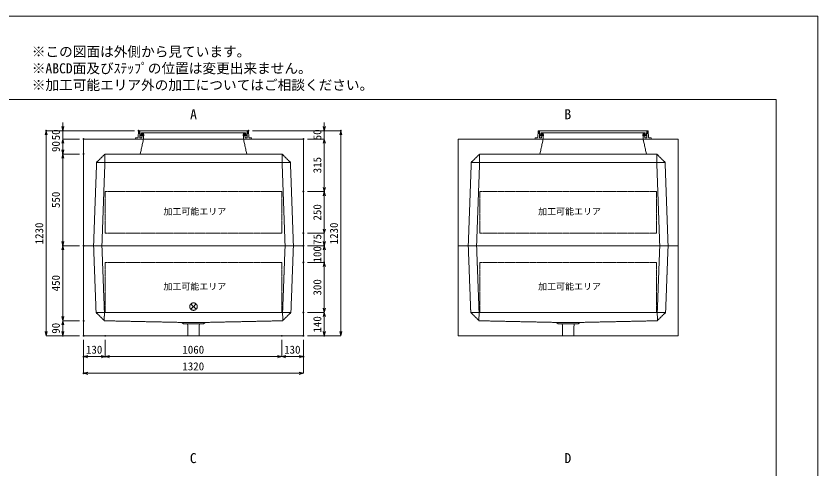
# Model space of a CAD drawing. Units: millimetres, scale not verified. Extents: x -3712 to 3712, y -2625 to 2625.
# Drawn here: x -1103 to 3712, y -91 to 2625 of the extents above; entities that cross this region are included whole.
import ezdxf
from ezdxf.enums import TextEntityAlignment as Align

# ---------------------------------------------------------------- set-up
doc = ezdxf.new("R2010")
doc.units = ezdxf.units.MM
doc.header["$LTSCALE"] = 10
doc.header["$PDMODE"] = 32
doc.header["$PDSIZE"] = 5
doc.linetypes.add('LONG_DASHED1', pattern=[7, 6, -1])
doc.linetypes.add('LONG_DOUBLE_CHAIN', pattern=[21.8, 18, -1, 0.6, -0.6, 0.6, -1])
for name, color, linetype, lineweight in [('0-0_D-TTL', 7, 'Continuous', 9), ('0-1_Defpoints', 7, 'Continuous', 9), ('0-3_D-TTL-TXT', 7, 'Continuous', 9), ('0-4_D-STR-TXT', 7, 'Continuous', 9), ('0-5_D-STR-DIM', 3, 'Continuous', 9), ('0-6_0', 7, 'Continuous', 9), ('0-7_D-STR', 7, 'LONG_DASHED1', 9), ('0-9_D-STR-STR5', 1, 'LONG_DOUBLE_CHAIN', 9), ('0-A_D-STR-STR4', 134, 'Continuous', 9)]:
    doc.layers.add(name, color=color, linetype=linetype, lineweight=lineweight)
doc.styles.add('ＭＳ ゴシック', font='')
doc.styles.get('ＭＳ ゴシック').set_extended_font_data('MS Gothic')

# ---------------------------------------------------------------- blocks, each defined once
blk = doc.blocks.new('A$C4DE05FD1')
at = {"layer": '0-0_D-TTL', "color": 134}
for p, q in [((2000, 38000), (57400, 38000)), ((57400, 38000), (57400, 2000))]:
    blk.add_line(p, q, dxfattribs=at)
at = {"layer": '0-1_Defpoints', "color": 134}
for p, q in [((0, 42000), (59400, 42000)), ((59400, 42000), (59400, 0))]:
    blk.add_line(p, q, dxfattribs=at)
at = {"layer": '0-3_D-TTL-TXT', "style": 'ＭＳ ゴシック'}
for s, p in [('※この図面は外側から見ています。', (21630.46, 39907.83)), ('※ABCD面及びｽﾃｯﾌﾟの位置は変更出来ません。', (21630.46, 39107.83)), ('※加工可能エリア外の加工についてはご相談ください。', (21630.46, 38307.83))]:
    blk.add_text(s, height=481.1, dxfattribs=at).set_placement(p, align=Align.BOTTOM_LEFT)
blk = doc.blocks.new('_Open30')
at = {"layer": '0-6_0'}
blk.add_line((0, 0), (-10, 0), dxfattribs=at)
blk.add_lwpolyline([(-10, 2.679), (0, 0), (-10, -2.679)], dxfattribs=at)
blk = doc.blocks.new('A$C31CA379A')
at = {"layer": '0-4_D-STR-TXT', "style": 'ＭＳ ゴシック'}
for s, p in [('A', (-162.94, -1095.26)), ('B', (17819.31, -1095.26)), ('C', (-175.69, -17595.27)), ('D', (17819.31, -17595.27))]:
    blk.add_text(s, height=481.1, dxfattribs=at).set_placement(p, align=Align.BOTTOM_LEFT)
blk = doc.blocks.new('A$C11247C4C')
at = {"layer": '0-7_D-STR', "linetype": 'Continuous'}
for p, q in [((-6600, 0), (6600, 0)), ((-6600, -5400), (-6600, 0)), ((6600, -5400), (6600, 0)), ((-6600, -5400), (6600, -5400))]:
    blk.add_line(p, q, dxfattribs=at)
at = {"layer": '0-7_D-STR'}
for p, q in [((-6000, 0), (-5850, -4000)), ((-5500, 0), (-5350, -4000)), ((5500, 0), (5350, -4000)), ((6000, 0), (5850, -4000)), ((-5350, -4500), (-5850, -4000)), ((5850, -4000), (-5850, -4000)), ((-5360.7, -4499.8), (-5350, -4000)), ((5350, -4500), (5850, -4000)), ((5360.7, -4499.8), (5350, -4000)), ((-5350, -4500), (-700, -4600)), ((-600, -4690), (-700, -4600)), ((700, -4600), (-700, -4600)), ((600, -4690), (-600, -4690)), ((-329.8, -5400), (-352.5, -4690)), ((329.8, -5400), (352.5, -4690)), ((600, -4690), (700, -4600)), ((5350, -4500), (700, -4600))]:
    blk.add_line(p, q, dxfattribs=at)
at = {"layer": '0-9_D-STR-STR5'}
for p, q in [((-5300, -1000), (-5300, -4000)), ((5300, -1000), (-5300, -1000)), ((5300, -1000), (5300, -4000)), ((5300, -4000), (-5300, -4000))]:
    blk.add_line(p, q, dxfattribs=at)
blk = doc.blocks.new('A$C43AE1563')
at = {"layer": '0-7_D-STR', "linetype": 'Continuous'}
for p, q in [((-6600, 6400), (-6600, 0)), ((-6600, 0), (6600, 0))]:
    blk.add_line(p, q, dxfattribs=at)
at = {"layer": '0-7_D-STR'}
for p, q in [((-1500, 6400), (-1700, 5500)), ((4500, 6400), (4700, 5500)), ((-5820, 5000), (-5320, 5500)), ((5320, 5500), (-5320, 5500)), ((-5320, 5000), (-5320, 5500)), ((5820, 5000), (5320, 5500)), ((5320, 5000), (5320, 5500)), ((-5820, 5000), (-6000, 0)), ((5820, 5000), (-5820, 5000)), ((-5320, 5000), (-5500, 0)), ((5320, 5000), (5500, 0)), ((5820, 5000), (6000, 0))]:
    blk.add_line(p, q, dxfattribs=at)
at = {"layer": '0-7_D-STR', "linetype": 'Continuous'}
blk.add_lwpolyline([(-6600, 6400), (6600, 6400), (6600, 0)], dxfattribs=at)
at = {"layer": '0-9_D-STR-STR5'}
for p, q in [((-5300, 3250), (-5300, 750)), ((5300, 3250), (-5300, 3250))]:
    blk.add_line(p, q, dxfattribs=at)
blk.add_lwpolyline([(5300, 3250), (5300, 750), (-5300, 750)], dxfattribs=at)
blk = doc.blocks.new('A$C07367F03')
at = {"layer": '0-7_D-STR', "linetype": 'Continuous'}
for p, q in [((-6600, 6400), (-6600, 0)), ((-6600, 0), (6600, 0))]:
    blk.add_line(p, q, dxfattribs=at)
at = {"layer": '0-7_D-STR'}
for p, q in [((-3000, 6400), (-3200, 5500)), ((3000, 6400), (3200, 5500)), ((-5820, 5000), (-5320, 5500)), ((5320, 5500), (-5320, 5500)), ((-5320, 5000), (-5320, 5500)), ((5820, 5000), (5320, 5500)), ((5320, 5000), (5320, 5500)), ((-5820, 5000), (-6000, 0)), ((5820, 5000), (-5820, 5000)), ((-5320, 5000), (-5500, 0)), ((5320, 5000), (5500, 0)), ((5820, 5000), (6000, 0))]:
    blk.add_line(p, q, dxfattribs=at)
at = {"layer": '0-7_D-STR', "linetype": 'Continuous'}
blk.add_lwpolyline([(-6600, 6400), (6600, 6400), (6600, 0)], dxfattribs=at)
at = {"layer": '0-9_D-STR-STR5'}
for p, q in [((-5300, 3250), (-5300, 750)), ((5300, 3250), (-5300, 3250))]:
    blk.add_line(p, q, dxfattribs=at)
blk.add_lwpolyline([(5300, 3250), (5300, 750), (-5300, 750)], dxfattribs=at)
blk = doc.blocks.new('A$C284D0AE2')
at = {"layer": '0-A_D-STR-STR4'}
for p, q in [((-3300, 500), (-3327.8, 98.6)), ((-3250, 500), (-3300, 500)), ((-3221.3, 98.6), (-3250, 500)), ((-3225, 500), (-3225, 370)), ((-3490, 80), (-3500, 0)), ((-3500, 0), (3500, 0)), ((-3347.8, 80), (-3490, 80)), ((-3225, 370), (-3219.2, 370)), ((-3209.2, 360.9), (-3195, 200)), ((-3117.8, 80), (-3201.4, 80)), ((-3195, 200), (-3145, 200)), ((-3145, 200), (-3115, 370)), ((-3115, 370), (3115, 370)), ((-3090, 370), (-3106.2, 200.7)), ((-3106.2, 200.7), (-3086.1, 200.7)), ((-3070, 340), (-3098, 97.7)), ((-3000, 370), (-3090, 370)), ((-3020, 340), (-3070, 340)), ((-3000, 0), (-3020, 340)), ((-3011.8, 200.7), (-2991.8, 200.7)), ((-2991.8, 200.7), (-3000, 370)), ((3000, 370), (3090, 370)), ((3106.2, 200.7), (3086.1, 200.7)), ((3090, 370), (3106.2, 200.7)), ((3117.8, 80), (3201.4, 80)), ((3347.8, 80), (3490, 80)), ((3490, 80), (3500, 0))]:
    blk.add_line(p, q, dxfattribs=at)
for points in [[(-3225, 500), (3225, 500), (3225, 370), (3219.2, 370)], [(3221.3, 98.6), (3250, 500), (3300, 500), (3327.8, 98.6)], [(3011.8, 200.7), (2991.8, 200.7), (3000, 370)], [(3000, 0), (3020, 340), (3070, 340), (3098, 97.7)], [(3209.2, 360.9), (3195, 200), (3145, 200), (3115, 370)]]:
    blk.add_lwpolyline(points, dxfattribs=at)
for centre, radius, start, end in [((-3347.8, 100), 20, 270, 356.0372), ((-3201.4, 100), 20, 184.08562, 270), ((-3219.2, 360), 10, 5.04245, 90), ((-3117.8, 100), 20, 270, 353.41806), ((3117.8, 100), 20, 186.58194, 270), ((3201.4, 100), 20, 270, 355.91438), ((3219.2, 360), 10, 90, 174.95755), ((3347.8, 100), 20, 183.9628, 270)]:
    blk.add_arc(centre, radius, start, end, dxfattribs=at)
blk = doc.blocks.new('A$C1C640AAB')
at = {"layer": '0-9_D-STR-STR5'}
for p, q in [((-159.1, -159.1), (159.1, 159.1)), ((-159.1, 159.1), (159.1, -159.1))]:
    blk.add_line(p, q, dxfattribs=at)
blk.add_circle((0, 0), 225, dxfattribs=at)
blk = doc.blocks.new('A$C8c2e9dcd')
at = {"layer": '0-7_D-STR'}
blk.add_blockref('A$C11247C4C', (0, 0), dxfattribs=at)
at = {"layer": '0-9_D-STR-STR5'}
blk.add_blockref('A$C1C640AAB', (0, -3650), dxfattribs=at)

msp = doc.modelspace()

# ---------------------------------------------------------------- linework, layer by layer
at = {"layer": '0-1_Defpoints'}
for p in [(-922.5, 1937.5), (-822.5, 1937.5), (-367.5, 1937.5), (292.5, 1937.5), (747.5, 1937.5), (847.5, 1937.5), (-697.5, 1887.5), (622.5, 1887.5), (622.5, 1887.5), (-822.5, 1797.5), (-697.5, 1797.5), (622.5, 1572.5), (747.5, 1572.5), (622.5, 1322.5), (622.5, 1322.5), (-822.5, 1247.5), (-697.5, 1247.5), (-697.5, 1247.5), (622.5, 1247.5), (747.5, 1247.5), (622.5, 1147.5), (747.5, 1147.5), (622.5, 847.5), (-697.5, 797.5), (-697.5, 797.5), (-822.5, 707.5), (-697.5, 707.5), (-697.5, 707.5), (-697.5, 707.5), (-567.5, 707.5), (492.5, 707.5), (622.5, 707.5), (622.5, 707.5), (622.5, 707.5), (747.5, 707.5), (-697.5, 582.5), (-567.5, 582.5), (622.5, 582.5), (-697.5, 482.5)]:
    msp.add_point(p, dxfattribs=at)
at = {"layer": '0-5_D-STR-DIM'}
for p, q in [((-822.5, 1962.5), (-822.5, 1987.5)), ((747.5, 1962.5), (747.5, 1987.5)), ((-392.5, 1937.5), (-922.5, 1937.5)), ((-392.5, 1937.5), (-822.5, 1937.5)), ((-822.5, 1887.5), (-822.5, 1937.5)), ((317.5, 1937.5), (747.5, 1937.5)), ((317.5, 1937.5), (847.5, 1937.5)), ((747.5, 1887.5), (747.5, 1937.5)), ((-922.5, 732.5), (-922.5, 1912.5)), ((-722.5, 1887.5), (-822.5, 1887.5)), ((-722.5, 1887.5), (-822.5, 1887.5)), ((647.5, 1887.5), (747.5, 1887.5)), ((647.5, 1887.5), (747.5, 1887.5)), ((847.5, 732.5), (847.5, 1912.5)), ((-822.5, 1862.5), (-822.5, 1822.5)), ((-822.5, 1862.5), (-822.5, 1837.5)), ((747.5, 1862.5), (747.5, 1837.5)), ((747.5, 1862.5), (747.5, 1597.5)), ((-722.5, 1797.5), (-822.5, 1797.5)), ((-722.5, 1797.5), (-822.5, 1797.5)), ((-822.5, 1272.5), (-822.5, 1772.5)), ((647.5, 1572.5), (747.5, 1572.5)), ((647.5, 1572.5), (747.5, 1572.5)), ((747.5, 1347.5), (747.5, 1547.5)), ((747.5, 1347.5), (747.5, 1372.5)), ((647.5, 1322.5), (747.5, 1322.5)), ((647.5, 1322.5), (747.5, 1322.5)), ((747.5, 1322.5), (747.5, 1247.5)), ((747.5, 1272.5), (747.5, 1297.5)), ((-722.5, 1247.5), (-822.5, 1247.5)), ((-722.5, 1247.5), (-822.5, 1247.5)), ((-822.5, 822.5), (-822.5, 1222.5)), ((647.5, 1247.5), (747.5, 1247.5)), ((647.5, 1247.5), (747.5, 1247.5)), ((747.5, 1147.5), (747.5, 1247.5)), ((747.5, 1222.5), (747.5, 1197.5)), ((647.5, 1147.5), (747.5, 1147.5)), ((647.5, 1147.5), (747.5, 1147.5)), ((747.5, 1122.5), (747.5, 1097.5)), ((747.5, 872.5), (747.5, 1122.5)), ((647.5, 847.5), (747.5, 847.5)), ((647.5, 847.5), (747.5, 847.5)), ((747.5, 822.5), (747.5, 732.5)), ((-722.5, 797.5), (-822.5, 797.5)), ((-722.5, 797.5), (-822.5, 797.5)), ((-822.5, 772.5), (-822.5, 732.5)), ((-722.5, 707.5), (-922.5, 707.5)), ((-722.5, 707.5), (-822.5, 707.5)), ((-697.5, 682.5), (-697.5, 482.5)), ((-697.5, 682.5), (-697.5, 582.5)), ((-567.5, 682.5), (-567.5, 582.5)), ((-567.5, 682.5), (-567.5, 582.5)), ((492.5, 682.5), (492.5, 582.5)), ((492.5, 682.5), (492.5, 582.5)), ((622.5, 682.5), (622.5, 582.5)), ((622.5, 682.5), (622.5, 482.5)), ((647.5, 707.5), (747.5, 707.5)), ((647.5, 707.5), (847.5, 707.5)), ((-592.5, 582.5), (-672.5, 582.5)), ((467.5, 582.5), (-542.5, 582.5)), ((517.5, 582.5), (597.5, 582.5)), ((597.5, 482.5), (-672.5, 482.5))]:
    msp.add_line(p, q, dxfattribs=at)

# ---------------------------------------------------------------- block references
at = {"layer": '0-0_D-TTL', "xscale": 0.125, "yscale": 0.125}
msp.add_blockref('A$C4DE05FD1', (-3712.5, -2625), dxfattribs=at)
at = {"layer": '0-4_D-STR-TXT', "xscale": 0.125, "yscale": 0.125}
msp.add_blockref('A$C31CA379A', (-37.5, 2125), dxfattribs=at)
at = {"layer": '0-5_D-STR-DIM', "xscale": 2.5, "yscale": 2.5}
for p, rotation in [((-922.5, 1937.5), 90), ((-822.5, 1937.5), 270), ((747.5, 1937.5), 270), ((847.5, 1937.5), 90), ((-822.5, 1887.5), 90), ((-822.5, 1887.5), 90), ((747.5, 1887.5), 90), ((747.5, 1887.5), 90), ((-822.5, 1797.5), 270), ((-822.5, 1797.5), 90), ((747.5, 1572.5), 270), ((747.5, 1572.5), 90), ((747.5, 1322.5), 270), ((747.5, 1322.5), 270), ((-822.5, 1247.5), 270), ((747.5, 1247.5), 270), ((-822.5, 1247.5), 90), ((747.5, 1247.5), 90), ((747.5, 1147.5), 90), ((747.5, 1147.5), 90), ((747.5, 847.5), 270), ((-822.5, 797.5), 270), ((747.5, 847.5), 90), ((-822.5, 797.5), 90), ((-922.5, 707.5), 270), ((-822.5, 707.5), 270), ((747.5, 707.5), 270), ((847.5, 707.5), 270), ((-697.5, 582.5), 180), ((-567.5, 582.5), 180), ((492.5, 582.5), 180), ((-697.5, 482.5), 180)]:
    msp.add_blockref('_Open30', p, dxfattribs=dict(at, rotation=rotation))
for p in [(-567.5, 582.5), (492.5, 582.5), (622.5, 582.5), (622.5, 482.5)]:
    msp.add_blockref('_Open30', p, dxfattribs=at)
at = {"layer": '0-7_D-STR', "xscale": 0.1, "yscale": 0.1}
for name, p in [('A$C07367F03', (-37.5, 1247.5)), ('A$C43AE1563', (2212.5, 1247.5)), ('A$C8c2e9dcd', (-37.5, 1247.5)), ('A$C11247C4C', (2212.5, 1247.5))]:
    msp.add_blockref(name, p, dxfattribs=at)
at = {"layer": '0-A_D-STR-STR4', "xscale": 0.1, "yscale": 0.1}
for p in [(-37.5, 1887.5), (2362.5, 1887.5)]:
    msp.add_blockref('A$C284D0AE2', p, dxfattribs=at)

# ---------------------------------------------------------------- texts
at = {"layer": '0-5_D-STR-DIM', "style": 'ＭＳ ゴシック'}
for s, p in [('50', (-825.75, 1879.88)), ('50', (744.25, 1879.88)), ('90', (-825.75, 1809.63)), ('315', (744.25, 1681.78)), ('550', (-825.75, 1473.63)), ('250', (744.25, 1398.5)), ('1230', (-925.75, 1255.6)), ('1230', (844.25, 1255.6)), ('75', (744.25, 1252.4)), ('100', (744.25, 1146.85)), ('450', (-825.75, 974)), ('300', (744.25, 948.63)), ('140', (744.25, 726.85)), ('90', (-825.75, 719.63))]:
    msp.add_text(s, height=48.09, rotation=90, dxfattribs=at).set_placement(p, align=Align.BOTTOM_LEFT)
for s, p in [('130', (-683.15, 585.75)), ('1060', (-104.4, 585.75)), ('130', (506.85, 585.75)), ('1320', (-104.4, 485.75))]:
    msp.add_text(s, height=48.09, dxfattribs=at).set_placement(p, align=Align.BOTTOM_LEFT)
at = {"layer": '0-9_D-STR-STR5', "style": 'ＭＳ ゴシック'}
for p in [(-217.98, 1422.15), (2032.02, 1422.15), (-217.98, 972.15), (2032.02, 972.15)]:
    msp.add_text('加工可能エリア', height=38.49, dxfattribs=at).set_placement(p, align=Align.BOTTOM_LEFT)

doc.saveas('drawing.dxf')
